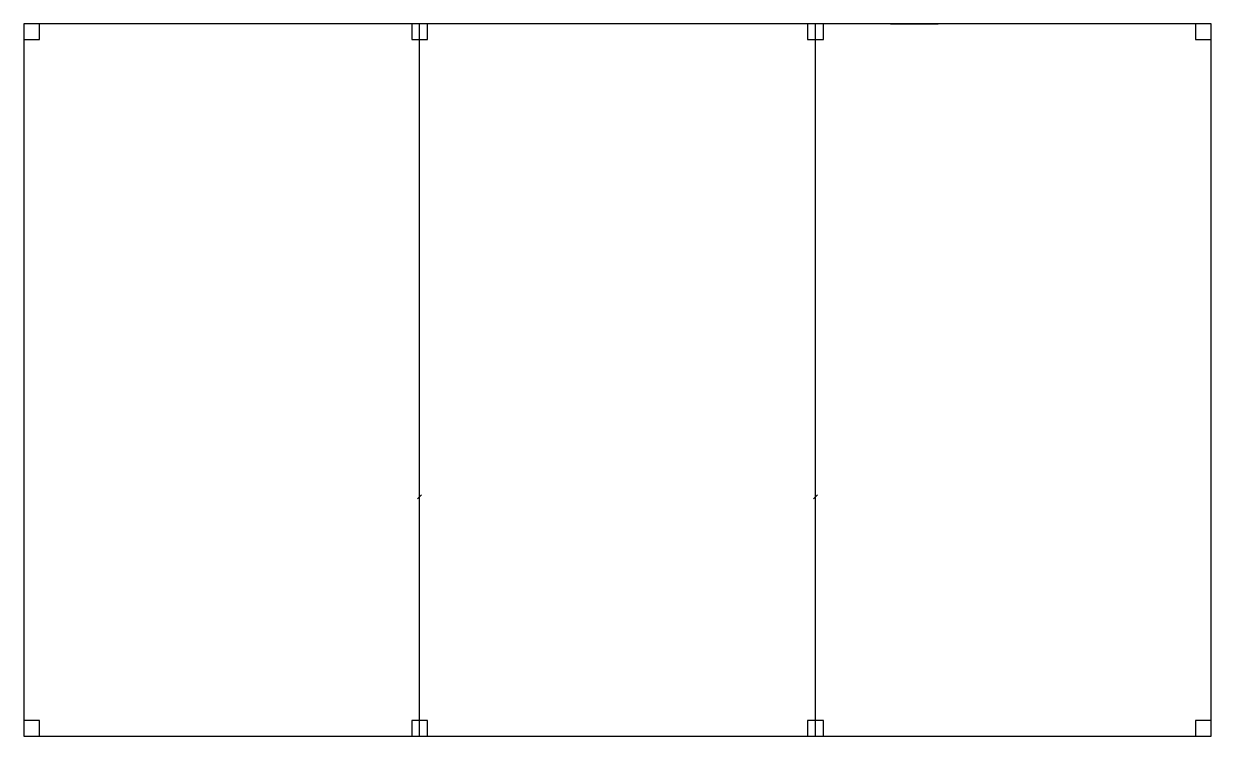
# Model space of a CAD drawing. Header units: metres. Extents: x 0 to 30000, y 0 to 18000.
import ezdxf

# ---------------------------------------------------------------- set-up
doc = ezdxf.new("R2010")
doc.units = ezdxf.units.M
for name, color, linetype in [('duvar', 1, 'Continuous'), ('k pencere', 4, 'Continuous'), ('kapı', 3, 'Continuous'), ('kolon', 2, 'Continuous')]:
    doc.layers.add(name, color=color, linetype=linetype)

msp = doc.modelspace()

# ---------------------------------------------------------------- linework, layer by layer
at = {"layer": 'duvar'}
for p, q in [((30000, 18000), (0, 18000)), ((0, 18000), (0, 0)), ((10000, 0), (10000, 18000)), ((20000, 0), (20000, 18000)), ((30000, 0), (30000, 18000)), ((0, 0), (14998, 0)), ((15002, 0), (30000, 0))]:
    msp.add_line(p, q, dxfattribs=at)
at = {"layer": 'k pencere'}
for p, q in [((21900, 18000), (23100, 18000)), ((6900, 0), (8100, 0))]:
    msp.add_line(p, q, dxfattribs=at)
at = {"layer": 'kapı'}
for p, q in [((9950, 6000), (10050, 6100)), ((19950, 6000), (20050, 6100))]:
    msp.add_line(p, q, dxfattribs=at)
at = {"layer": 'kolon'}
for points in [[(0, 17600), (400, 17600), (400, 18000), (0, 18000), (0, 17600)], [(9800, 17600), (10200, 17600), (10200, 18000), (9800, 18000), (9800, 17600)], [(19800, 17600), (20200, 17600), (20200, 18000), (19800, 18000), (19800, 17600)], [(29600, 17600), (30000, 17600), (30000, 18000), (29600, 18000), (29600, 17600)], [(0, 0), (400, 0), (400, 400), (0, 400), (0, 0)], [(9800, 0), (10200, 0), (10200, 400), (9800, 400), (9800, 0)], [(19800, 0), (20200, 0), (20200, 400), (19800, 400), (19800, 0)], [(29600, 0), (30000, 0), (30000, 400), (29600, 400), (29600, 0)]]:
    msp.add_lwpolyline(points, close=True, dxfattribs=at)

doc.saveas('drawing.dxf')
